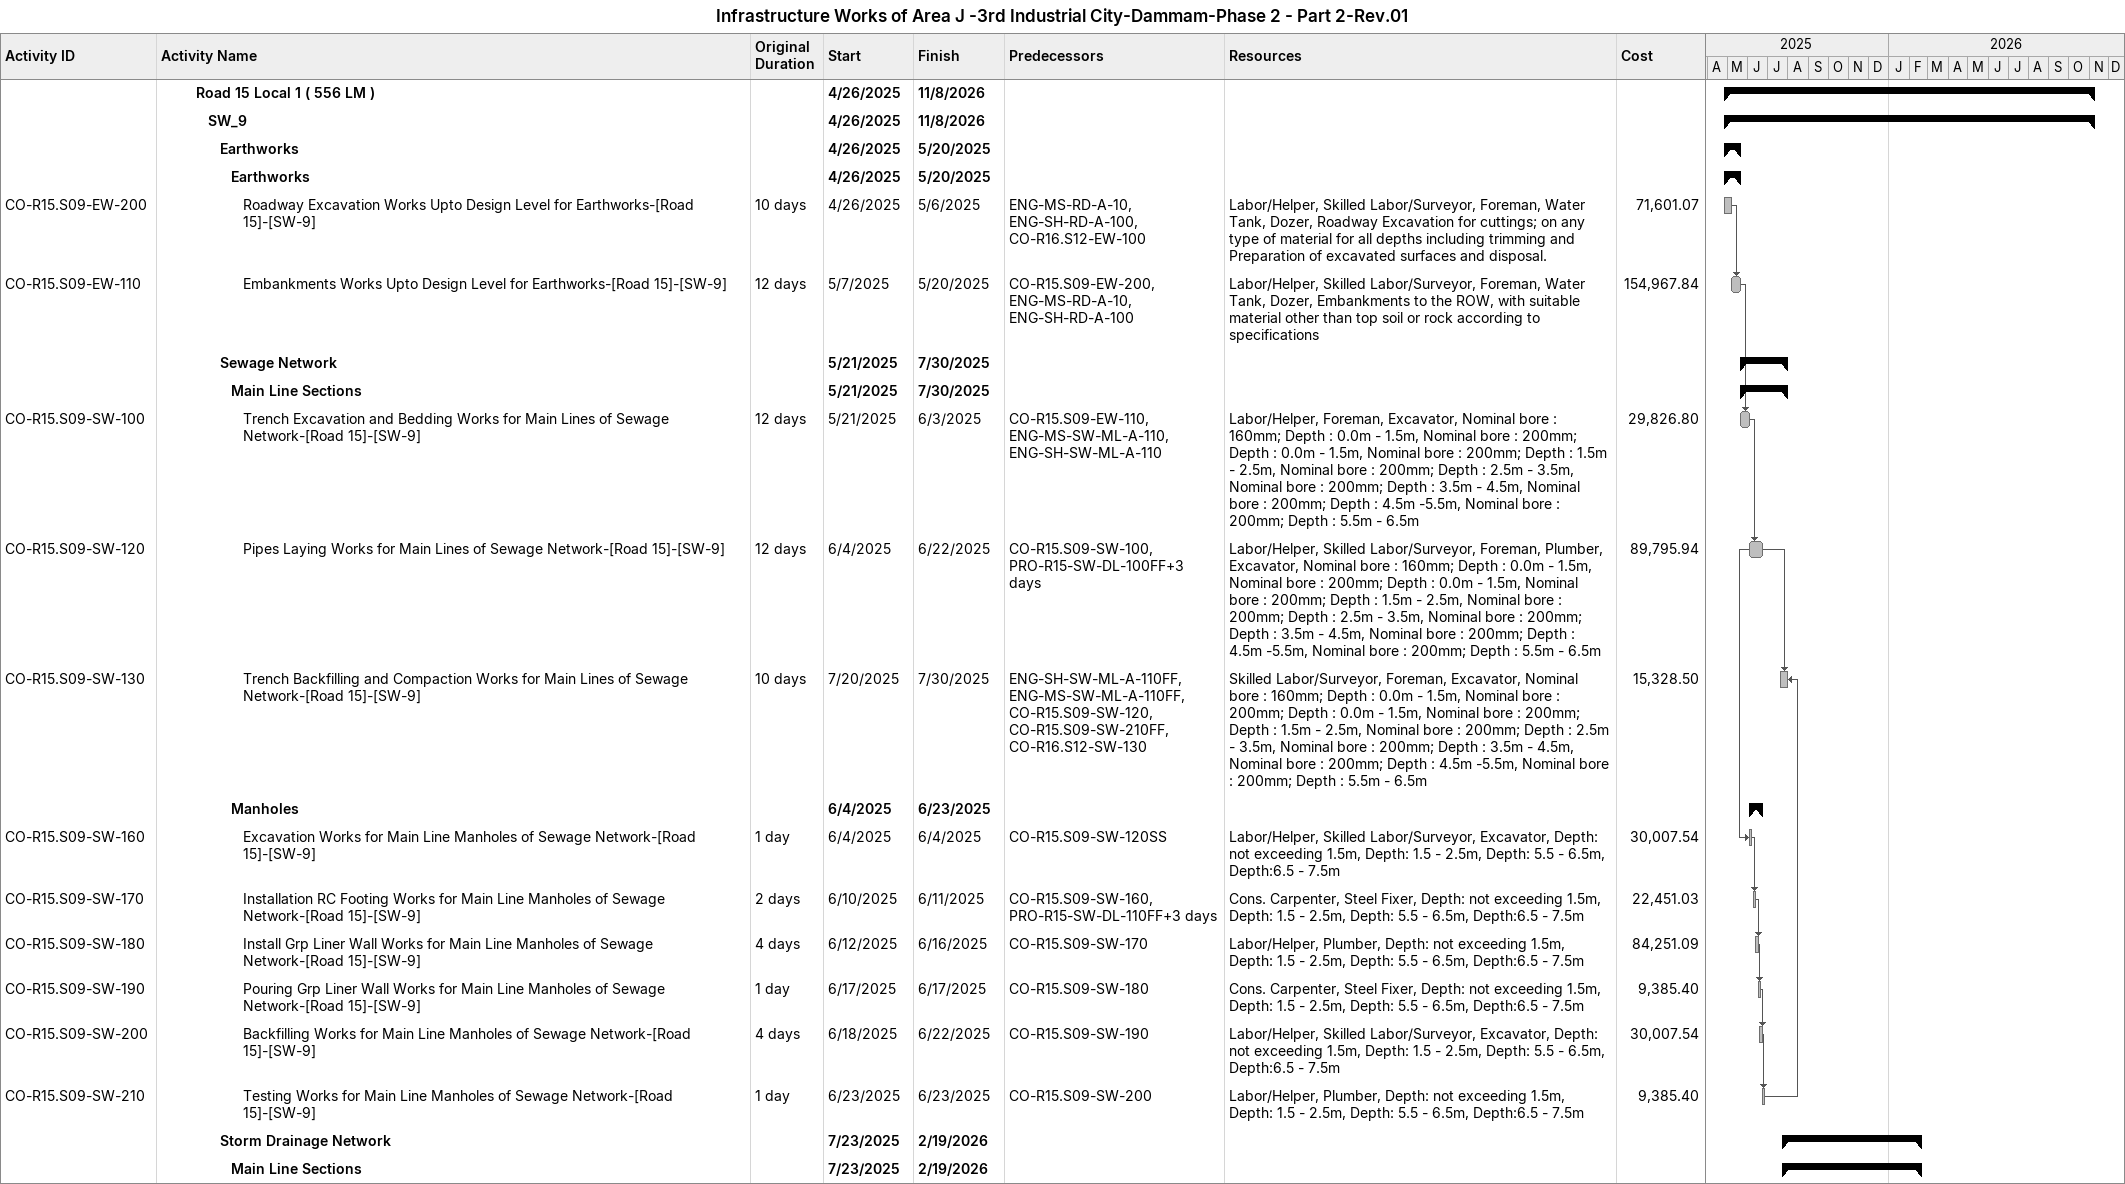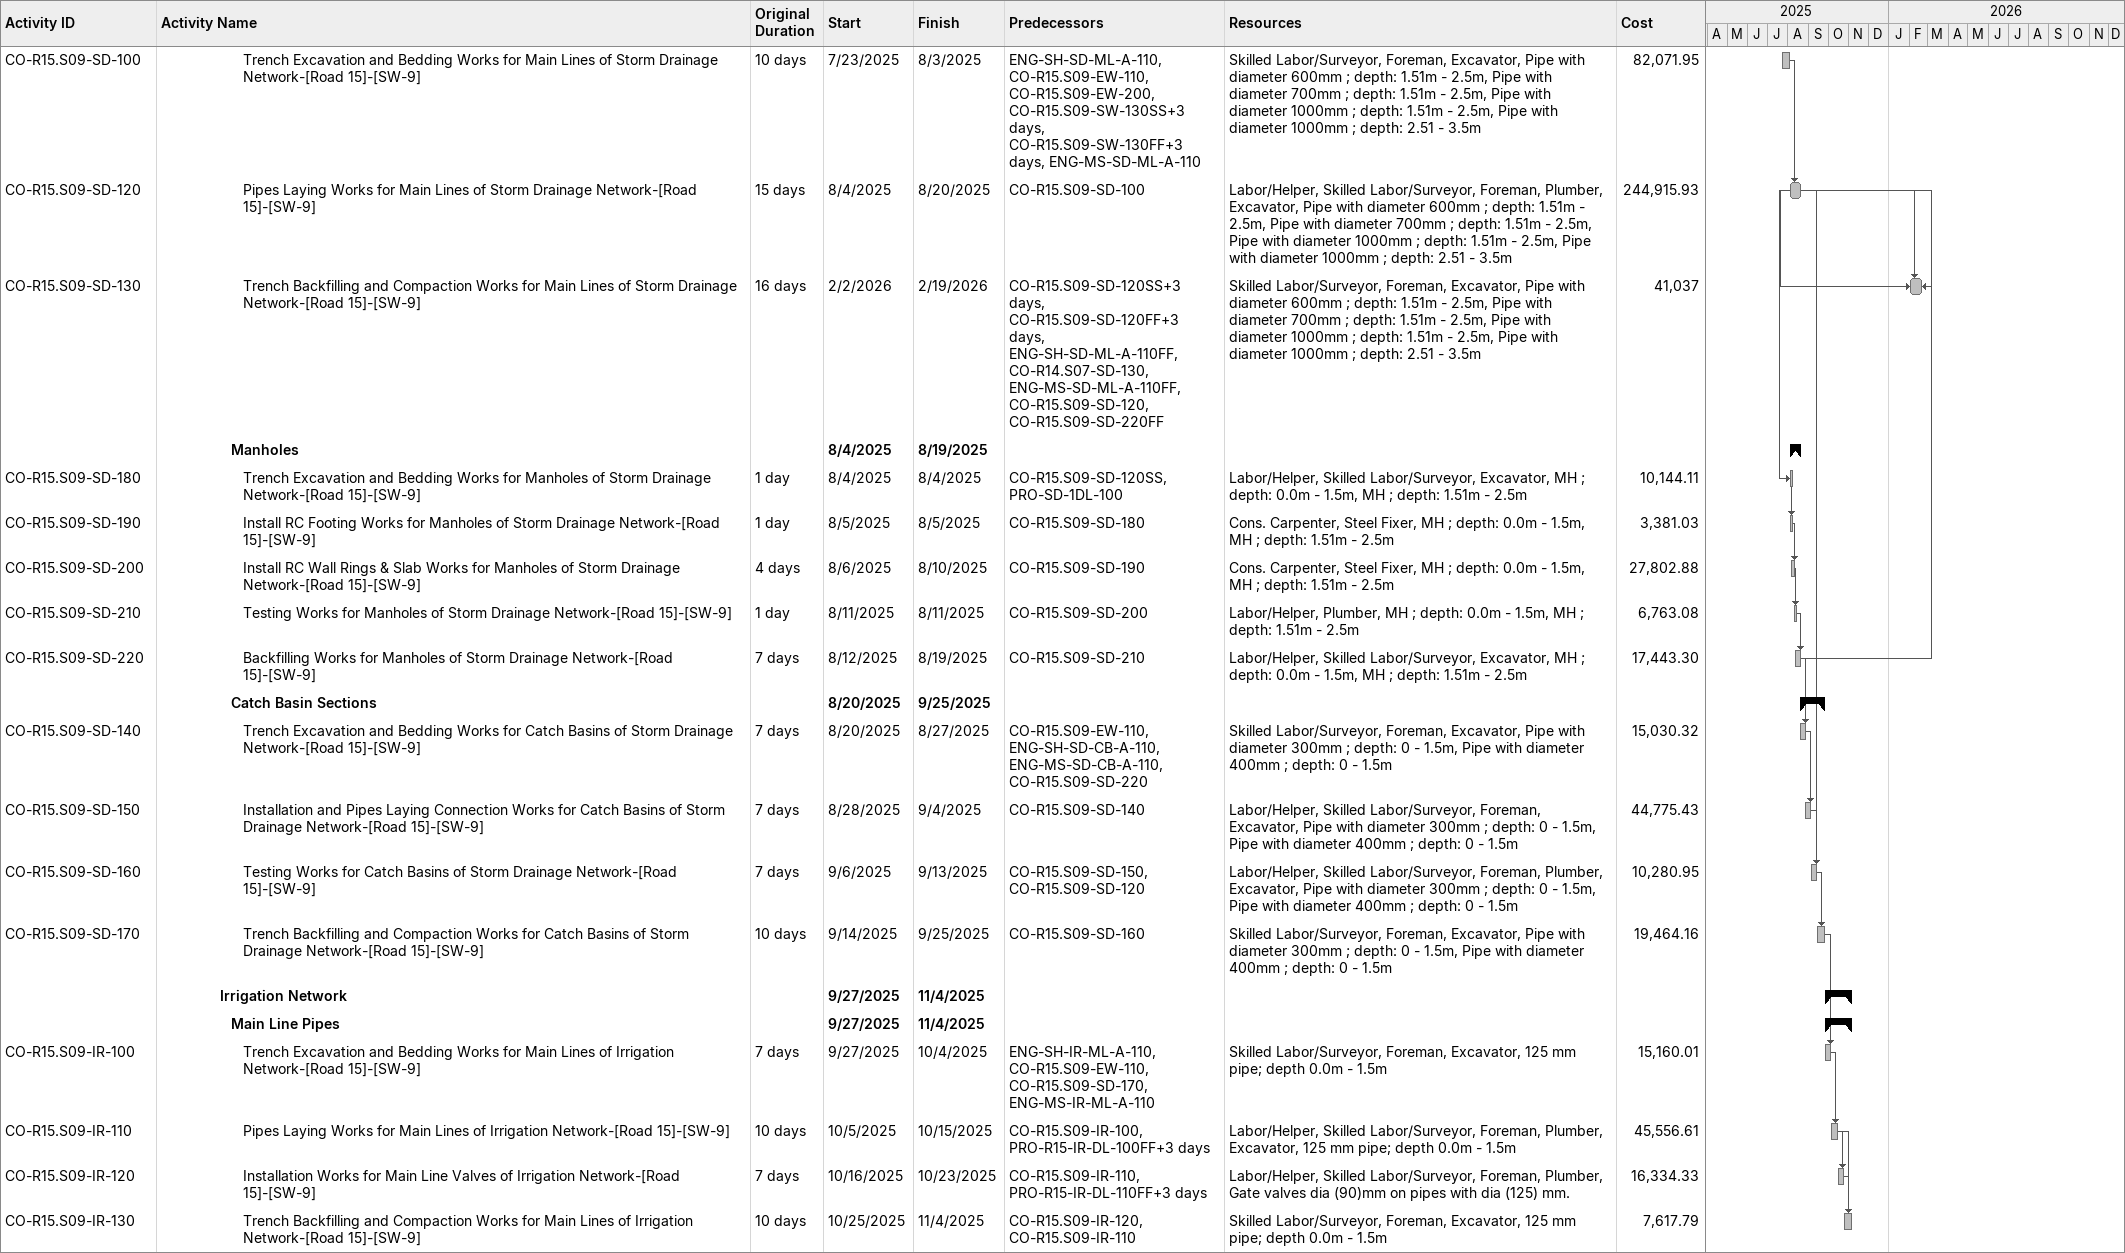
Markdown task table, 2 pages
Infrastructure Works of Area J -3rd Industrial City-Dammam-Phase 2 - Part 2-Rev.01

| ID | Level | Task | Original duration | Start | Finish | Predecessors | Resources | Cost |
|---|---|---|---|---|---|---|---|---|
|  | 4 | **Road 15 Local 1 ( 556 LM )** |  | 2025-04-26 | 2026-11-08 |  |  |  |
|  | 5 | **SW_9** |  | 2025-04-26 | 2026-11-08 |  |  |  |
|  | 6 | **Earthworks** |  | 2025-04-26 | 2025-05-20 |  |  |  |
|  | 7 | **Earthworks** |  | 2025-04-26 | 2025-05-20 |  |  |  |
| CO-R15.S09-EW-200 | 8 | Roadway Excavation Works Upto Design Level for Earthworks-[Road 15]-[SW-9] | 10d | 2025-04-26 | 2025-05-06 | ENG-MS-RD-A-10, ENG-SH-RD-A-100, CO-R16.S12-EW-100 | Labor/Helper, Skilled Labor/Surveyor, Foreman, Water Tank, Dozer, Roadway Excavation for cuttings; on any type of material for all depths including trimming and Preparation of excavated surfaces and disposal. | 71601.07 |
| CO-R15.S09-EW-110 | 8 | Embankments Works Upto Design Level for Earthworks-[Road 15]-[SW-9] | 12d | 2025-05-07 | 2025-05-20 | CO-R15.S09-EW-200, ENG-MS-RD-A-10, ENG-SH-RD-A-100 | Labor/Helper, Skilled Labor/Surveyor, Foreman, Water Tank, Dozer, Embankments to the ROW, with suitable material other than top soil or rock according to specifications | 154967.84 |
|  | 6 | **Sewage Network** |  | 2025-05-21 | 2025-07-30 |  |  |  |
|  | 7 | **Main Line Sections** |  | 2025-05-21 | 2025-07-30 |  |  |  |
| CO-R15.S09-SW-100 | 8 | Trench Excavation and Bedding Works for Main Lines of Sewage Network-[Road 15]-[SW-9] | 12d | 2025-05-21 | 2025-06-03 | CO-R15.S09-EW-110, ENG-MS-SW-ML-A-110, ENG-SH-SW-ML-A-110 | Labor/Helper, Foreman, Excavator, Nominal bore : 160mm; Depth : 0.0m - 1.5m, Nominal bore : 200mm; Depth : 0.0m - 1.5m, Nominal bore : 200mm; Depth : 1.5m - 2.5m, Nominal bore : 200mm; Depth : 2.5m - 3.5m, Nominal bore : 200mm; Depth : 3.5m - 4.5m, Nominal bore : 200mm; Depth : 4.5m -5.5m, Nominal bore : 200mm; Depth : 5.5m - 6.5m | 29826.80 |
| CO-R15.S09-SW-120 | 8 | Pipes Laying Works for Main Lines of Sewage Network-[Road 15]-[SW-9] | 12d | 2025-06-04 | 2025-06-22 | CO-R15.S09-SW-100, PRO-R15-SW-DL-100FF+3d | Labor/Helper, Skilled Labor/Surveyor, Foreman, Plumber, Excavator, Nominal bore : 160mm; Depth : 0.0m - 1.5m, Nominal bore : 200mm; Depth : 0.0m - 1.5m, Nominal bore : 200mm; Depth : 1.5m - 2.5m, Nominal bore : 200mm; Depth : 2.5m - 3.5m, Nominal bore : 200mm; Depth : 3.5m - 4.5m, Nominal bore : 200mm; Depth : 4.5m -5.5m, Nominal bore : 200mm; Depth : 5.5m - 6.5m | 89795.94 |
| CO-R15.S09-SW-130 | 8 | Trench Backfilling and Compaction Works for Main Lines of Sewage Network-[Road 15]-[SW-9] | 10d | 2025-07-20 | 2025-07-30 | ENG-SH-SW-ML-A-110FF, ENG-MS-SW-ML-A-110FF, CO-R15.S09-SW-120, CO-R15.S09-SW-210FF, CO-R16.S12-SW-130 | Skilled Labor/Surveyor, Foreman, Excavator, Nominal bore : 160mm; Depth : 0.0m - 1.5m, Nominal bore : 200mm; Depth : 0.0m - 1.5m, Nominal bore : 200mm; Depth : 1.5m - 2.5m, Nominal bore : 200mm; Depth : 2.5m - 3.5m, Nominal bore : 200mm; Depth : 3.5m - 4.5m, Nominal bore : 200mm; Depth : 4.5m -5.5m, Nominal bore : 200mm; Depth : 5.5m - 6.5m | 15328.50 |
|  | 7 | **Manholes** |  | 2025-06-04 | 2025-06-23 |  |  |  |
| CO-R15.S09-SW-160 | 8 | Excavation Works for Main Line Manholes of Sewage Network-[Road 15]-[SW-9] | 1d | 2025-06-04 | 2025-06-04 | CO-R15.S09-SW-120SS | Labor/Helper, Skilled Labor/Surveyor, Excavator, Depth: not exceeding 1.5m, Depth: 1.5 - 2.5m, Depth: 5.5 - 6.5m, Depth:6.5 - 7.5m | 30007.54 |
| CO-R15.S09-SW-170 | 8 | Installation RC Footing Works for Main Line Manholes of Sewage Network-[Road 15]-[SW-9] | 2d | 2025-06-10 | 2025-06-11 | CO-R15.S09-SW-160, PRO-R15-SW-DL-110FF+3d | Cons. Carpenter, Steel Fixer, Depth: not exceeding 1.5m, Depth: 1.5 - 2.5m, Depth: 5.5 - 6.5m, Depth:6.5 - 7.5m | 22451.03 |
| CO-R15.S09-SW-180 | 8 | Install Grp Liner Wall Works for Main Line Manholes of Sewage Network-[Road 15]-[SW-9] | 4d | 2025-06-12 | 2025-06-16 | CO-R15.S09-SW-170 | Labor/Helper, Plumber, Depth: not exceeding 1.5m, Depth: 1.5 - 2.5m, Depth: 5.5 - 6.5m, Depth:6.5 - 7.5m | 84251.09 |
| CO-R15.S09-SW-190 | 8 | Pouring Grp Liner Wall Works for Main Line Manholes of Sewage Network-[Road 15]-[SW-9] | 1d | 2025-06-17 | 2025-06-17 | CO-R15.S09-SW-180 | Cons. Carpenter, Steel Fixer, Depth: not exceeding 1.5m, Depth: 1.5 - 2.5m, Depth: 5.5 - 6.5m, Depth:6.5 - 7.5m | 9385.40 |
| CO-R15.S09-SW-200 | 8 | Backfilling Works for Main Line Manholes of Sewage Network-[Road 15]-[SW-9] | 4d | 2025-06-18 | 2025-06-22 | CO-R15.S09-SW-190 | Labor/Helper, Skilled Labor/Surveyor, Excavator, Depth: not exceeding 1.5m, Depth: 1.5 - 2.5m, Depth: 5.5 - 6.5m, Depth:6.5 - 7.5m | 30007.54 |
| CO-R15.S09-SW-210 | 8 | Testing Works for Main Line Manholes of Sewage Network-[Road 15]-[SW-9] | 1d | 2025-06-23 | 2025-06-23 | CO-R15.S09-SW-200 | Labor/Helper, Plumber, Depth: not exceeding 1.5m, Depth: 1.5 - 2.5m, Depth: 5.5 - 6.5m, Depth:6.5 - 7.5m | 9385.40 |
|  | 6 | **Storm Drainage Network** |  | 2025-07-23 | 2026-02-19 |  |  |  |
|  | 7 | **Main Line Sections** |  | 2025-07-23 | 2026-02-19 |  |  |  |
| CO-R15.S09-SD-100 | 8 | Trench Excavation and Bedding Works for Main Lines of Storm Drainage Network-[Road 15]-[SW-9] | 10d | 2025-07-23 | 2025-08-03 | ENG-SH-SD-ML-A-110, CO-R15.S09-EW-110, CO-R15.S09-EW-200, CO-R15.S09-SW-130SS+3d, CO-R15.S09-SW-130FF+3d, ENG-MS-SD-ML-A-110 | Skilled Labor/Surveyor, Foreman, Excavator, Pipe with diameter 600mm ; depth: 1.51m - 2.5m, Pipe with diameter 700mm ; depth: 1.51m - 2.5m, Pipe with diameter 1000mm ; depth: 1.51m - 2.5m, Pipe with diameter 1000mm ; depth: 2.51 - 3.5m | 82071.95 |
| CO-R15.S09-SD-120 | 8 | Pipes Laying Works for Main Lines of Storm Drainage Network-[Road 15]-[SW-9] | 15d | 2025-08-04 | 2025-08-20 | CO-R15.S09-SD-100 | Labor/Helper, Skilled Labor/Surveyor, Foreman, Plumber, Excavator, Pipe with diameter 600mm ; depth: 1.51m - 2.5m, Pipe with diameter 700mm ; depth: 1.51m - 2.5m, Pipe with diameter 1000mm ; depth: 1.51m - 2.5m, Pipe with diameter 1000mm ; depth: 2.51 - 3.5m | 244915.93 |
| CO-R15.S09-SD-130 | 8 | Trench Backfilling and Compaction Works for Main Lines of Storm Drainage Network-[Road 15]-[SW-9] | 16d | 2026-02-02 | 2026-02-19 | CO-R15.S09-SD-120SS+3d, CO-R15.S09-SD-120FF+3d, ENG-SH-SD-ML-A-110FF, CO-R14.S07-SD-130, ENG-MS-SD-ML-A-110FF, CO-R15.S09-SD-120, CO-R15.S09-SD-220FF | Skilled Labor/Surveyor, Foreman, Excavator, Pipe with diameter 600mm ; depth: 1.51m - 2.5m, Pipe with diameter 700mm ; depth: 1.51m - 2.5m, Pipe with diameter 1000mm ; depth: 1.51m - 2.5m, Pipe with diameter 1000mm ; depth: 2.51 - 3.5m | 41037 |
|  | 7 | **Manholes** |  | 2025-08-04 | 2025-08-19 |  |  |  |
| CO-R15.S09-SD-180 | 8 | Trench Excavation and Bedding Works for Manholes of Storm Drainage Network-[Road 15]-[SW-9] | 1d | 2025-08-04 | 2025-08-04 | CO-R15.S09-SD-120SS, PRO-SD-1DL-100 | Labor/Helper, Skilled Labor/Surveyor, Excavator, MH ; depth: 0.0m - 1.5m, MH ; depth: 1.51m - 2.5m | 10144.11 |
| CO-R15.S09-SD-190 | 8 | Install RC Footing Works for Manholes of Storm Drainage Network-[Road 15]-[SW-9] | 1d | 2025-08-05 | 2025-08-05 | CO-R15.S09-SD-180 | Cons. Carpenter, Steel Fixer, MH ; depth: 0.0m - 1.5m, MH ; depth: 1.51m - 2.5m | 3381.03 |
| CO-R15.S09-SD-200 | 8 | Install RC Wall Rings & Slab Works for Manholes of Storm Drainage Network-[Road 15]-[SW-9] | 4d | 2025-08-06 | 2025-08-10 | CO-R15.S09-SD-190 | Cons. Carpenter, Steel Fixer, MH ; depth: 0.0m - 1.5m, MH ; depth: 1.51m - 2.5m | 27802.88 |
| CO-R15.S09-SD-210 | 8 | Testing Works for Manholes of Storm Drainage Network-[Road 15]-[SW-9] | 1d | 2025-08-11 | 2025-08-11 | CO-R15.S09-SD-200 | Labor/Helper, Plumber, MH ; depth: 0.0m - 1.5m, MH ; depth: 1.51m - 2.5m | 6763.08 |
| CO-R15.S09-SD-220 | 8 | Backfilling Works for Manholes of Storm Drainage Network-[Road 15]-[SW-9] | 7d | 2025-08-12 | 2025-08-19 | CO-R15.S09-SD-210 | Labor/Helper, Skilled Labor/Surveyor, Excavator, MH ; depth: 0.0m - 1.5m, MH ; depth: 1.51m - 2.5m | 17443.30 |
|  | 7 | **Catch Basin Sections** |  | 2025-08-20 | 2025-09-25 |  |  |  |
| CO-R15.S09-SD-140 | 8 | Trench Excavation and Bedding Works for Catch Basins of Storm Drainage Network-[Road 15]-[SW-9] | 7d | 2025-08-20 | 2025-08-27 | CO-R15.S09-EW-110, ENG-SH-SD-CB-A-110, ENG-MS-SD-CB-A-110, CO-R15.S09-SD-220 | Skilled Labor/Surveyor, Foreman, Excavator, Pipe with diameter 300mm ; depth: 0 - 1.5m, Pipe with diameter 400mm ; depth: 0 - 1.5m | 15030.32 |
| CO-R15.S09-SD-150 | 8 | Installation and Pipes Laying Connection Works for Catch Basins of Storm Drainage Network-[Road 15]-[SW-9] | 7d | 2025-08-28 | 2025-09-04 | CO-R15.S09-SD-140 | Labor/Helper, Skilled Labor/Surveyor, Foreman, Excavator, Pipe with diameter 300mm ; depth: 0 - 1.5m, Pipe with diameter 400mm ; depth: 0 - 1.5m | 44775.43 |
| CO-R15.S09-SD-160 | 8 | Testing Works for Catch Basins of Storm Drainage Network-[Road 15]-[SW-9] | 7d | 2025-09-06 | 2025-09-13 | CO-R15.S09-SD-150, CO-R15.S09-SD-120 | Labor/Helper, Skilled Labor/Surveyor, Foreman, Plumber, Excavator, Pipe with diameter 300mm ; depth: 0 - 1.5m, Pipe with diameter 400mm ; depth: 0 - 1.5m | 10280.95 |
| CO-R15.S09-SD-170 | 8 | Trench Backfilling and Compaction Works for Catch Basins of Storm Drainage Network-[Road 15]-[SW-9] | 10d | 2025-09-14 | 2025-09-25 | CO-R15.S09-SD-160 | Skilled Labor/Surveyor, Foreman, Excavator, Pipe with diameter 300mm ; depth: 0 - 1.5m, Pipe with diameter 400mm ; depth: 0 - 1.5m | 19464.16 |
|  | 6 | **Irrigation Network** |  | 2025-09-27 | 2025-11-04 |  |  |  |
|  | 7 | **Main Line Pipes** |  | 2025-09-27 | 2025-11-04 |  |  |  |
| CO-R15.S09-IR-100 | 8 | Trench Excavation and Bedding Works for Main Lines of Irrigation Network-[Road 15]-[SW-9] | 7d | 2025-09-27 | 2025-10-04 | ENG-SH-IR-ML-A-110, CO-R15.S09-EW-110, CO-R15.S09-SD-170, ENG-MS-IR-ML-A-110 | Skilled Labor/Surveyor, Foreman, Excavator, 125 mm pipe; depth 0.0m - 1.5m | 15160.01 |
| CO-R15.S09-IR-110 | 8 | Pipes Laying Works for Main Lines of Irrigation Network-[Road 15]-[SW-9] | 10d | 2025-10-05 | 2025-10-15 | CO-R15.S09-IR-100, PRO-R15-IR-DL-100FF+3d | Labor/Helper, Skilled Labor/Surveyor, Foreman, Plumber, Excavator, 125 mm pipe; depth 0.0m - 1.5m | 45556.61 |
| CO-R15.S09-IR-120 | 8 | Installation Works for Main Line Valves of Irrigation Network-[Road 15]-[SW-9] | 7d | 2025-10-16 | 2025-10-23 | CO-R15.S09-IR-110, PRO-R15-IR-DL-110FF+3d | Labor/Helper, Skilled Labor/Surveyor, Foreman, Plumber, Gate valves dia (90)mm on pipes with dia (125) mm. | 16334.33 |
| CO-R15.S09-IR-130 | 8 | Trench Backfilling and Compaction Works for Main Lines of Irrigation Network-[Road 15]-[SW-9] | 10d | 2025-10-25 | 2025-11-04 | CO-R15.S09-IR-120, CO-R15.S09-IR-110 | Skilled Labor/Surveyor, Foreman, Excavator, 125 mm pipe; depth 0.0m - 1.5m | 7617.79 |
